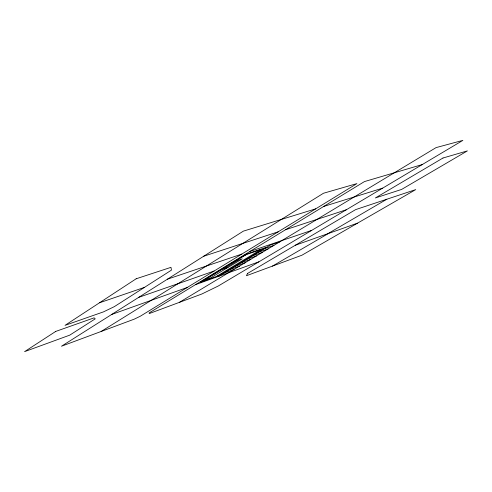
<?xml version="1.0" encoding="UTF-8"?>
<svg xmlns="http://www.w3.org/2000/svg" width="492" height="492" viewBox="0 0 492 492"><rect width="100%" height="100%" fill="white"/><g stroke="black" fill="none" stroke-linecap="round" stroke-linejoin="round"><path stroke-width="0.74" d="M101.131 331.473L323.478 193.251L356.946 183.59L140.306 316.215L134.285 319.142L61.482 346.227L243.362 231.135L315.692 208.848M179.365 302.365L436.072 147.606L462.892 140.368L218.214 286.036L201.8 294.019L149.297 313.552L149.051 312.98L364.474 181.573L422.253 164.568M201.714 281.756L221.511 269.696L228.319 267.291L242.23 258.841L238.017 260.311L224.081 268.786M246.369 254.555L232.181 262.826M227.888 267.445L211 277.703L204.586 280.003M216.498 276.436L260.883 249.561L244.973 255.034M218.448 276.381L269.991 245.219L279.911 241.824M327.82 233.706L386.878 199.205M272.427 266.117L328.453 233.479M195.484 284.659L258.909 261.805M229.481 269.714L239.573 266.111M223.934 273.066L234.051 269.438M111.69 314.456L187.255 287.469M235.084 266.326L245.157 262.746M213.725 274.075L215.139 273.577M295.298 245.256L357.518 223.159M240.748 262.9L250.797 259.352M177.612 283.859L214.155 271.006M246.467 259.444L256.492 255.92M252.255 255.945L262.254 252.451M138.707 297.353L177.784 283.755M258.103 252.408L268.078 248.946M264.013 248.835L273.964 245.403M99.495 302.777L144.457 287.383M311.664 230.397L249.918 251.449M167.434 279.179L241.775 254.1M278.164 231.824L203.694 256.24M346.368 209.74L285.508 229.739M323.674 206.456L382.622 188.153M247.537 273.466L246.437 275.723L301.897 255.225L415.74 189.598L355.624 209.617L247.537 273.466M136.179 278.773L65.005 325.36L103.486 311.873L114.322 306.645L171.437 270.133L170.976 267.34L136.179 278.773M55.707 331.43L24.6 351.632L69.735 335.15L95.233 318.847L94.132 317.844L55.707 331.43M246.467 254.124L200.299 282.26L219.949 275.194L265.785 247.476L246.467 254.124M442.984 158.012L375.378 197.95L401.638 189.42L467.4 150.884L442.984 158.012"/></g></svg>
